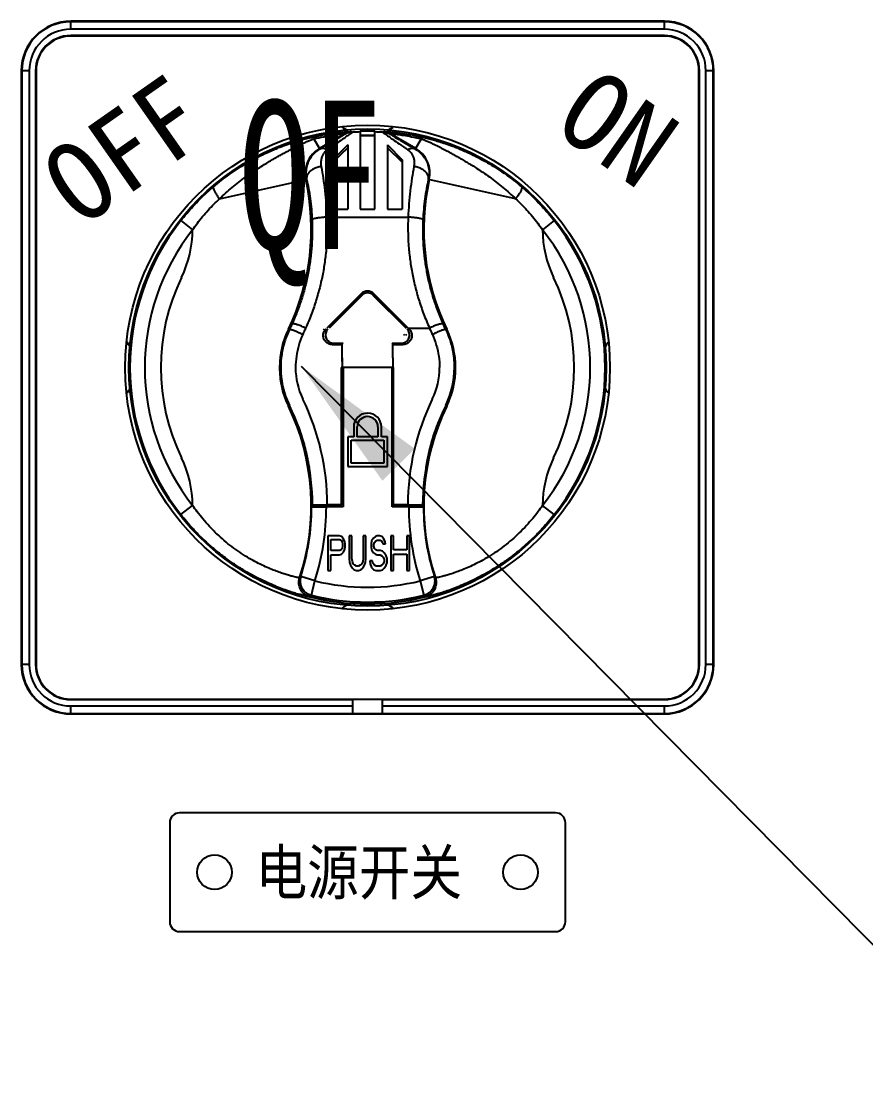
# Model space of a CAD drawing. Extents: x -13620 to 9472, y -41784 to 1902.
# Drawn here: x -785.3 to -699.9, y -40704.2 to -40596.7 of the extents above; entities that cross this region are included whole.
import ezdxf

# ---------------------------------------------------------------- set-up
doc = ezdxf.new("R2010")
doc.units = 0
doc.header["$LTSCALE"] = 0.5
doc.header["$MEASUREMENT"] = 0
doc.layers.get('0').update_dxf_attribs({"linetype": 'CONTINUOUS'})
doc.layers.add('3 DIM', color=4, linetype='CONTINUOUS', lineweight=13)
doc.styles.add('FS', font='')
doc.styles.get("Standard").update_dxf_attribs({"font": 'isocp.shx', "width": 0.707, "bigfont": 'hztxt.shx'})
doc.styles.add('样式 1', font='')
doc.styles.get('FS').set_extended_font_data('SimSun')
doc.styles.get('样式 1').set_extended_font_data('SimSun')
doc.dimstyles.new('常用14', dxfattribs={"dimtxt": 14, "dimasz": 14, "dimexe": 3.5, "dimexo": 0, "dimgap": 3.5, "dimtad": 1, "dimtoh": 1, "dimdec": 5, "dimdsep": 46, "dimtxsty": 'Standard', "dimcen": 14, "dimadec": 0, "dimazin": 2, "dimtfac": 1, "dimtdec": 5, "dimtmove": 0, "dimatfit": 3, "dimfxl": 1, "dimtfill": 1, "dimtfillclr": 256, "dimarcsym": 0})

msp = doc.modelspace()

# ---------------------------------------------------------------- linework, layer by layer
at = {"ltscale": 0.5}
for p, q in [((-780.28033, -40597.51021), (-780.28033, -40596.70564)), ((-720.28033, -40596.70564), (-780.28033, -40596.70564)), ((-720.28033, -40596.76024), (-780.28033, -40596.76024)), ((-720.28033, -40597.51021), (-780.28033, -40597.51021)), ((-720.28033, -40597.51021), (-720.28033, -40596.70564)), ((-720.28033, -40598.15564), (-780.28033, -40598.15564)), ((-720.28033, -40598.20564), (-780.28033, -40598.20564)), ((-784.47575, -40601.70564), (-785.28033, -40601.70564)), ((-785.28033, -40601.70564), (-785.28033, -40661.70564)), ((-785.22573, -40601.70564), (-785.22573, -40661.70564)), ((-784.47575, -40601.70564), (-784.47575, -40661.70564)), ((-783.83033, -40601.70564), (-783.83033, -40661.70564)), ((-783.78033, -40601.70564), (-783.78033, -40661.70564)), ((-716.78033, -40661.70564), (-716.78033, -40601.70564)), ((-716.73033, -40661.70564), (-716.73033, -40601.70564)), ((-716.0849, -40661.70564), (-716.0849, -40601.70564)), ((-715.28033, -40601.70564), (-716.0849, -40601.70564)), ((-715.33493, -40661.70564), (-715.33493, -40601.70564)), ((-715.28033, -40661.70564), (-715.28033, -40601.70564)), ((-752.54478, -40608.06167), (-755.14339, -40609.56198)), ((-752.54478, -40608.06167), (-752.53321, -40608.09965)), ((-751.89623, -40607.86415), (-751.88388, -40607.90268)), ((-751.88388, -40607.90268), (-751.76455, -40607.89464)), ((-751.03033, -40607.82214), (-751.03033, -40615.70564)), ((-751.03033, -40608.21506), (-749.53033, -40608.21506)), ((-751.03033, -40608.25288), (-749.53033, -40608.25288)), ((-749.53033, -40615.70564), (-749.53033, -40607.82214)), ((-748.79611, -40607.89464), (-748.67677, -40607.90268)), ((-748.67677, -40607.90268), (-748.66442, -40607.86415)), ((-748.02744, -40608.09965), (-748.01587, -40608.06167)), ((-745.41726, -40609.56198), (-748.01587, -40608.06167)), ((-755.70432, -40608.59025), (-755.10685, -40609.62527)), ((-752.28033, -40609.20564), (-753.78033, -40610.70564)), ((-752.28033, -40609.50783), (-753.78033, -40610.95533)), ((-752.28033, -40609.20564), (-752.28033, -40615.70564)), ((-748.28033, -40609.20564), (-748.28033, -40615.70564)), ((-748.28033, -40609.20564), (-746.78033, -40610.70564)), ((-748.28033, -40609.50783), (-746.78033, -40610.95533)), ((-744.8563, -40608.59026), (-745.4538, -40609.62527)), ((-753.78033, -40610.70564), (-753.78033, -40615.70564)), ((-746.78033, -40610.70564), (-746.78033, -40615.70564)), ((-765.24463, -40614.64932), (-756.43733, -40612.68242)), ((-735.31621, -40614.64914), (-744.12331, -40612.68241)), ((-753.78033, -40615.70564), (-752.28033, -40615.70564)), ((-751.03033, -40615.70564), (-749.53033, -40615.70564)), ((-748.28033, -40615.70564), (-746.78033, -40615.70564)), ((-769.14445, -40616.84739), (-767.96613, -40617.77549)), ((-754.38458, -40616.50665), (-746.17607, -40616.5067)), ((-731.4162, -40616.84739), (-732.59452, -40617.77549)), ((-750.92788, -40624.24837), (-754.39089, -40627.70564)), ((-750.86321, -40624.40412), (-754.17022, -40627.70564)), ((-750.81767, -40624.35858), (-750.92788, -40624.24837)), ((-749.74298, -40624.35858), (-749.63277, -40624.24837)), ((-749.69744, -40624.40412), (-746.39044, -40627.70564)), ((-746.16976, -40627.70564), (-749.63277, -40624.24837)), ((-754.49055, -40627.80514), (-754.38022, -40627.91546)), ((-746.19293, -40627.92796), (-746.0701, -40627.80514)), ((-746.16976, -40627.70564), (-744.02222, -40627.70563)), ((-753.84005, -40629.21678), (-753.84005, -40629.37703)), ((-753.84005, -40629.37703), (-752.90171, -40629.37703)), ((-753.69895, -40629.2353), (-752.75998, -40629.2353)), ((-752.90171, -40629.37703), (-752.75998, -40629.2353)), ((-752.84177, -40630.70588), (-752.84177, -40629.31708)), ((-747.80067, -40629.2353), (-746.8617, -40629.2353)), ((-747.65894, -40629.37703), (-747.80067, -40629.2353)), ((-747.71972, -40630.70607), (-747.71972, -40629.31625)), ((-747.65894, -40629.37703), (-746.7206, -40629.37703)), ((-746.7206, -40629.37703), (-746.7206, -40629.21677)), ((-759.04292, -40630.91985), (-759.04375, -40630.9303)), ((-741.51668, -40630.93303), (-741.51799, -40630.91667)), ((-759.073, -40631.71534), (-759.07292, -40631.72839)), ((-752.9025, -40645.58346), (-752.9025, -40631.70564)), ((-747.79978, -40631.70564), (-752.76087, -40631.70564)), ((-752.76087, -40631.70564), (-752.76087, -40645.7751)), ((-747.79978, -40645.7751), (-747.79978, -40631.70564)), ((-747.65815, -40645.58346), (-747.65815, -40631.70564)), ((-741.48774, -40631.729), (-741.48762, -40631.71033)), ((-759.02406, -40632.59716), (-759.0212, -40632.62389)), ((-741.53917, -40632.62129), (-741.5365, -40632.59623)), ((-758.87388, -40633.53864), (-758.86717, -40633.56961)), ((-752.87196, -40634.20564), (-752.81087, -40634.20564)), ((-752.87196, -40634.20564), (-752.87196, -40637.20564)), ((-752.81087, -40637.20564), (-752.81087, -40634.20564)), ((-747.74978, -40634.20564), (-747.68869, -40634.20564)), ((-747.74978, -40637.20564), (-747.74978, -40634.20564)), ((-747.68869, -40634.20564), (-747.68869, -40637.20564)), ((-741.69357, -40633.57001), (-741.68636, -40633.53671)), ((-758.68519, -40634.5235), (-758.61065, -40634.49851)), ((-758.60126, -40634.52672), (-758.18512, -40635.5411)), ((-742.37553, -40635.5411), (-741.95939, -40634.52672)), ((-741.87546, -40634.5235), (-741.94994, -40634.49853)), ((-757.32271, -40637.5554), (-758.18512, -40635.5411)), ((-742.37553, -40635.5411), (-743.23794, -40637.5554)), ((-752.87196, -40637.20564), (-752.81087, -40637.20564)), ((-747.74978, -40637.20564), (-747.68869, -40637.20564)), ((-757.4061, -40637.55653), (-757.33261, -40637.52899)), ((-757.39676, -40637.5815), (-757.4061, -40637.55653)), ((-751.68033, -40637.70564), (-751.68033, -40638.70564)), ((-751.33033, -40638.70564), (-751.33033, -40637.70564)), ((-749.23033, -40637.70564), (-749.23033, -40638.70564)), ((-748.88033, -40638.70564), (-748.88033, -40637.70564)), ((-743.55262, -40638.45679), (-743.54322, -40638.42787)), ((-743.28937, -40637.69459), (-743.23794, -40637.5554)), ((-743.15455, -40637.55653), (-743.22805, -40637.52899)), ((-743.15455, -40637.55653), (-743.16389, -40637.5815)), ((-751.68033, -40638.70564), (-752.28033, -40638.70564)), ((-752.28033, -40638.70564), (-752.28033, -40641.70564)), ((-751.93033, -40639.05564), (-748.63033, -40639.05564)), ((-751.93033, -40641.35564), (-751.93033, -40639.05564)), ((-749.23033, -40638.70564), (-751.33033, -40638.70564)), ((-748.28033, -40638.70564), (-748.88033, -40638.70564)), ((-748.63033, -40639.05564), (-748.63033, -40641.35564)), ((-748.28033, -40641.70564), (-748.28033, -40638.70564)), ((-743.81066, -40639.30829), (-743.80253, -40639.27966)), ((-744.01012, -40640.07144), (-744.00469, -40640.04826)), ((-756.23593, -40641.64588), (-756.22441, -40641.67276)), ((-752.28033, -40641.70564), (-748.28033, -40641.70564)), ((-748.63033, -40641.35564), (-751.93033, -40641.35564)), ((-744.33603, -40641.67225), (-744.32472, -40641.64586)), ((-744.26328, -40641.28085), (-744.26143, -40641.25416)), ((-744.16185, -40640.74428), (-744.15866, -40640.73085)), ((-744.15866, -40640.73085), (-744.15547, -40640.71734)), ((-756.04966, -40643.70564), (-755.94894, -40643.70564)), ((-752.87196, -40643.70564), (-752.7716, -40643.70564)), ((-752.87196, -40643.70564), (-752.87196, -40645.61401)), ((-752.87196, -40643.80564), (-752.76087, -40643.80564)), ((-752.7716, -40643.80564), (-752.7716, -40643.70564)), ((-747.79978, -40643.80564), (-747.68869, -40643.80564)), ((-747.78905, -40643.70564), (-747.68869, -40643.70564)), ((-747.78905, -40643.80564), (-747.78905, -40643.70564)), ((-747.68869, -40643.70564), (-747.68869, -40645.61401)), ((-744.61171, -40643.70564), (-744.51099, -40643.70564)), ((-769.14445, -40646.56389), (-767.96613, -40645.63579)), ((-755.96124, -40645.80564), (-755.94367, -40645.78807)), ((-755.86532, -40645.61401), (-755.84781, -40645.59644)), ((-752.87196, -40645.61401), (-755.86532, -40645.61401)), ((-752.76087, -40645.7751), (-754.44374, -40645.7751)), ((-752.9025, -40645.58346), (-754.3479, -40645.58346)), ((-753.48033, -40645.71437), (-753.57404, -40645.71437)), ((-753.57404, -40645.71437), (-753.57404, -40645.7751)), ((-753.48033, -40645.7751), (-753.48033, -40645.61401)), ((-752.87196, -40645.61401), (-752.9025, -40645.58346)), ((-746.11691, -40645.7751), (-747.79978, -40645.7751)), ((-747.65815, -40645.58346), (-747.68869, -40645.61401)), ((-747.68869, -40645.61401), (-744.69533, -40645.61401)), ((-746.21275, -40645.58346), (-747.65815, -40645.58346)), ((-747.08033, -40645.7751), (-747.08033, -40645.61401)), ((-746.98661, -40645.71437), (-747.08033, -40645.71437)), ((-746.98661, -40645.71437), (-746.98661, -40645.7751)), ((-744.71284, -40645.59644), (-744.69533, -40645.61401)), ((-744.61698, -40645.78807), (-744.59941, -40645.80564)), ((-731.4162, -40646.56389), (-732.59452, -40645.63579)), ((-753.14283, -40648.70564), (-754.28033, -40648.70564)), ((-754.28033, -40648.70564), (-754.28033, -40652.20564)), ((-753.99595, -40649.07798), (-753.09543, -40649.07798)), ((-753.99595, -40650.195), (-753.99595, -40649.07798)), ((-752.90585, -40648.78011), (-753.14283, -40648.70564)), ((-753.09543, -40649.07798), (-752.95324, -40649.15245)), ((-752.95324, -40649.15245), (-752.85845, -40649.30139)), ((-752.71626, -40649.00351), (-752.90585, -40648.78011)), ((-752.85845, -40649.30139), (-752.81105, -40649.52479)), ((-752.57408, -40649.30139), (-752.71626, -40649.00351)), ((-752.52668, -40649.52479), (-752.57408, -40649.30139)), ((-751.86314, -40648.70564), (-752.14751, -40648.70564)), ((-752.14751, -40648.70564), (-752.14751, -40651.01415)), ((-751.86314, -40651.01415), (-751.86314, -40648.70564)), ((-750.44126, -40648.70564), (-750.72564, -40648.70564)), ((-750.72564, -40648.70564), (-750.72564, -40651.01415)), ((-750.44126, -40651.01415), (-750.44126, -40648.70564)), ((-749.87251, -40649.22692), (-749.91991, -40649.52479)), ((-749.68293, -40648.92904), (-749.87251, -40649.22692)), ((-749.49335, -40648.78011), (-749.68293, -40648.92904)), ((-749.58814, -40649.37585), (-749.44595, -40649.22692)), ((-749.30376, -40648.70564), (-749.49335, -40648.78011)), ((-749.44595, -40649.22692), (-749.30376, -40649.15245)), ((-749.06678, -40648.70564), (-749.30376, -40648.70564)), ((-749.30376, -40649.15245), (-749.01939, -40649.15245)), ((-748.8298, -40648.78011), (-749.06678, -40648.70564)), ((-749.01939, -40649.15245), (-748.8772, -40649.22692)), ((-748.8772, -40649.22692), (-748.78241, -40649.37585)), ((-748.64022, -40649.00351), (-748.8298, -40648.78011)), ((-748.49803, -40649.30139), (-748.64022, -40649.00351)), ((-748.45064, -40649.52479), (-748.49803, -40649.30139)), ((-747.64491, -40648.70564), (-747.92928, -40648.70564)), ((-747.92928, -40648.70564), (-747.92928, -40652.20564)), ((-747.64491, -40650.12053), (-747.64491, -40648.70564)), ((-746.03345, -40648.70564), (-746.31783, -40648.70564)), ((-746.31783, -40648.70564), (-746.31783, -40650.12053)), ((-746.03345, -40652.20564), (-746.03345, -40648.70564)), ((-753.09543, -40650.195), (-753.99595, -40650.195)), ((-752.95324, -40650.12053), (-753.09543, -40650.195)), ((-752.85845, -40649.9716), (-752.95324, -40650.12053)), ((-752.90585, -40650.56734), (-752.71626, -40650.34394)), ((-752.81105, -40649.74819), (-752.85845, -40649.9716)), ((-752.81105, -40649.52479), (-752.81105, -40649.74819)), ((-752.71626, -40650.34394), (-752.57408, -40650.04607)), ((-752.57408, -40650.04607), (-752.52668, -40649.82266)), ((-752.52668, -40649.82266), (-752.52668, -40649.52479)), ((-749.91991, -40649.52479), (-749.91991, -40649.82266)), ((-749.91991, -40649.82266), (-749.87251, -40650.12053)), ((-749.87251, -40650.12053), (-749.68293, -40650.41841)), ((-749.63553, -40649.59926), (-749.58814, -40649.37585)), ((-749.63553, -40649.74819), (-749.63553, -40649.59926)), ((-749.58814, -40649.9716), (-749.63553, -40649.74819)), ((-749.44595, -40650.12053), (-749.58814, -40649.9716)), ((-749.30376, -40650.195), (-749.44595, -40650.12053)), ((-749.01939, -40650.195), (-749.30376, -40650.195)), ((-748.78241, -40650.26947), (-749.01939, -40650.195)), ((-748.78241, -40649.37585), (-748.73501, -40649.52479)), ((-748.59283, -40650.41841), (-748.78241, -40650.26947)), ((-748.73501, -40649.52479), (-748.45064, -40649.52479)), ((-746.31783, -40650.12053), (-747.64491, -40650.12053)), ((-753.99595, -40650.64181), (-753.14283, -40650.64181)), ((-753.99595, -40652.20564), (-753.99595, -40650.64181)), ((-753.14283, -40650.64181), (-752.90585, -40650.56734)), ((-752.14751, -40651.01415), (-752.10012, -40651.38649)), ((-752.10012, -40651.38649), (-752.00533, -40651.68436)), ((-751.81574, -40651.31202), (-751.86314, -40651.01415)), ((-751.72095, -40651.53543), (-751.81574, -40651.31202)), ((-750.77303, -40651.31202), (-750.86783, -40651.53543)), ((-750.72564, -40651.01415), (-750.77303, -40651.31202)), ((-750.58345, -40651.68436), (-750.48866, -40651.38649)), ((-750.48866, -40651.38649), (-750.44126, -40651.01415)), ((-749.77772, -40651.23756), (-750.0621, -40651.23756)), ((-750.0621, -40651.23756), (-750.0147, -40651.53543)), ((-749.73033, -40651.46096), (-749.77772, -40651.23756)), ((-749.68293, -40650.41841), (-749.49335, -40650.56734)), ((-749.49335, -40650.56734), (-749.30376, -40650.64181)), ((-749.30376, -40650.64181), (-749.01939, -40650.64181)), ((-749.01939, -40650.64181), (-748.8298, -40650.71628)), ((-748.8298, -40650.71628), (-748.68762, -40650.86522)), ((-748.68762, -40650.86522), (-748.59283, -40651.08862)), ((-748.59283, -40651.31202), (-748.68762, -40651.53543)), ((-748.40324, -40650.71628), (-748.59283, -40650.41841)), ((-748.59283, -40651.08862), (-748.59283, -40651.31202)), ((-748.30845, -40651.01415), (-748.40324, -40650.71628)), ((-748.40324, -40651.68436), (-748.30845, -40651.38649)), ((-748.30845, -40651.38649), (-748.30845, -40651.01415)), ((-747.64491, -40650.56734), (-746.31783, -40650.56734)), ((-747.64491, -40652.20564), (-747.64491, -40650.56734)), ((-746.31783, -40650.56734), (-746.31783, -40652.20564)), ((-754.28033, -40652.20564), (-753.99595, -40652.20564)), ((-752.00533, -40651.68436), (-751.81574, -40651.98224)), ((-751.81574, -40651.98224), (-751.62616, -40652.13117)), ((-751.57876, -40651.68436), (-751.72095, -40651.53543)), ((-751.62616, -40652.13117), (-751.38918, -40652.20564)), ((-751.38918, -40651.75883), (-751.57876, -40651.68436)), ((-751.1996, -40651.75883), (-751.38918, -40651.75883)), ((-751.38918, -40652.20564), (-751.1996, -40652.20564)), ((-751.01001, -40651.68436), (-751.1996, -40651.75883)), ((-751.1996, -40652.20564), (-750.96262, -40652.13117)), ((-750.86783, -40651.53543), (-751.01001, -40651.68436)), ((-750.96262, -40652.13117), (-750.77303, -40651.98224)), ((-750.77303, -40651.98224), (-750.58345, -40651.68436)), ((-750.0147, -40651.53543), (-749.87251, -40651.90777)), ((-749.87251, -40651.90777), (-749.63553, -40652.13117)), ((-749.58814, -40651.68436), (-749.73033, -40651.46096)), ((-749.63553, -40652.13117), (-749.39855, -40652.20564)), ((-749.39855, -40651.75883), (-749.58814, -40651.68436)), ((-749.01939, -40651.75883), (-749.39855, -40651.75883)), ((-749.39855, -40652.20564), (-749.01939, -40652.20564)), ((-748.8298, -40651.68436), (-749.01939, -40651.75883)), ((-749.01939, -40652.20564), (-748.78241, -40652.13117)), ((-748.68762, -40651.53543), (-748.8298, -40651.68436)), ((-748.78241, -40652.13117), (-748.59283, -40651.98224)), ((-748.59283, -40651.98224), (-748.40324, -40651.68436)), ((-747.92928, -40652.20564), (-747.64491, -40652.20564)), ((-746.31783, -40652.20564), (-746.03345, -40652.20564)), ((-757.14342, -40652.95753), (-757.14458, -40652.95812)), ((-757.05232, -40652.8146), (-757.03024, -40652.80314)), ((-755.60077, -40653.2575), (-757.03024, -40652.80314)), ((-755.96026, -40654.71372), (-755.60077, -40653.2575)), ((-743.53041, -40652.80314), (-744.95988, -40653.2575)), ((-744.95988, -40653.2575), (-744.60039, -40654.71372)), ((-743.53041, -40652.80314), (-743.50833, -40652.8146)), ((-743.41608, -40652.95812), (-743.41723, -40652.95753)), ((-756.08426, -40654.88534), (-756.0855, -40654.88598)), ((-755.98392, -40654.72597), (-755.96026, -40654.71372)), ((-744.60039, -40654.71372), (-744.57673, -40654.72597)), ((-744.47515, -40654.88598), (-744.47639, -40654.88534)), ((-784.47575, -40661.70564), (-785.28033, -40661.70564)), ((-715.28033, -40661.70564), (-716.0849, -40661.70564)), ((-780.28033, -40665.20564), (-720.28033, -40665.20564)), ((-780.28033, -40665.25564), (-751.78033, -40665.25564)), ((-751.78033, -40666.65104), (-751.78033, -40665.20564)), ((-748.78033, -40666.65104), (-748.78033, -40665.20564)), ((-748.78033, -40665.25564), (-720.28033, -40665.25564)), ((-780.28033, -40665.90107), (-751.78033, -40665.90107)), ((-780.28033, -40666.70564), (-780.28033, -40665.90107)), ((-748.78033, -40665.90107), (-720.28033, -40665.90107)), ((-720.28033, -40666.70564), (-720.28033, -40665.90107)), ((-780.28033, -40666.65104), (-751.78033, -40666.65104)), ((-780.28033, -40666.70564), (-761.78033, -40666.70564)), ((-761.78033, -40666.69255), (-758.78033, -40666.69255)), ((-761.78033, -40666.70564), (-761.78033, -40666.69255)), ((-758.78033, -40666.70564), (-758.78033, -40666.69255)), ((-758.78033, -40666.70564), (-751.78033, -40666.70564)), ((-751.78033, -40666.65764), (-748.78033, -40666.65764)), ((-751.78033, -40666.69255), (-748.78033, -40666.69255)), ((-751.78033, -40666.70564), (-751.78033, -40666.69255)), ((-748.78033, -40666.65104), (-720.28033, -40666.65104)), ((-748.78033, -40666.70564), (-748.78033, -40666.69255)), ((-748.78033, -40666.70564), (-741.78033, -40666.70564)), ((-741.78033, -40666.69255), (-738.78033, -40666.69255)), ((-741.78033, -40666.70564), (-741.78033, -40666.69255)), ((-738.78033, -40666.70564), (-738.78033, -40666.69255)), ((-738.78033, -40666.70564), (-720.28033, -40666.70564))]:
    msp.add_line(p, q, dxfattribs=at)
for points in [[(-758.87602, -40629.76496), (-758.88909, -40629.83009), (-758.90344, -40629.90383), (-758.91892, -40629.98653), (-758.93527, -40630.07822), (-758.95221, -40630.17892), (-758.96942, -40630.28863), (-758.98659, -40630.4074), (-759.00337, -40630.53532), (-759.01936, -40630.67234), (-759.03412, -40630.8184), (-759.04721, -40630.97342), (-759.05815, -40631.13733), (-759.06645, -40631.30991), (-759.07165, -40631.49097), (-759.07321, -40631.68029), (-759.07058, -40631.8776), (-759.06321, -40632.08247), (-759.05066, -40632.29442), (-759.03248, -40632.51305), (-759.00817, -40632.73788), (-758.97716, -40632.96833), (-758.93911, -40633.20369), (-758.89377, -40633.44334), (-758.8408, -40633.68656), (-758.77983, -40633.93257), (-758.7107, -40634.18057), (-758.6334, -40634.42981), (-758.6012, -40634.5267)], [(-758.83514, -40629.56797), (-758.84598, -40629.62032), (-758.85432, -40629.66003), (-758.87602, -40629.76496)], [(-758.83281, -40629.55612), (-758.83297, -40629.55699), (-758.83514, -40629.56797)], [(-741.95945, -40634.5267), (-741.9293, -40634.43609), (-741.84945, -40634.17887), (-741.77814, -40633.92238), (-741.71543, -40633.66743), (-741.66115, -40633.41488), (-741.61494, -40633.16557), (-741.57651, -40632.92029), (-741.54564, -40632.67974), (-741.52192, -40632.44473), (-741.50477, -40632.21591), (-741.49368, -40631.99384), (-741.48821, -40631.77903), (-741.48785, -40631.57212), (-741.49196, -40631.37355), (-741.49995, -40631.18372), (-741.51125, -40631.00297), (-741.5253, -40630.83171), (-741.54152, -40630.67021), (-741.55936, -40630.5187), (-741.57825, -40630.37743), (-741.59768, -40630.24655), (-741.61719, -40630.1261), (-741.63634, -40630.01624), (-741.65466, -40629.91721)], [(-741.72041, -40629.59286), (-741.72576, -40629.56674), (-741.72678, -40629.56162)], [(-741.65466, -40629.91721), (-741.67172, -40629.82927), (-741.68721, -40629.75229), (-741.72041, -40629.59286)], [(-757.32271, -40637.5554), (-757.28494, -40637.65734), (-757.19551, -40637.90501), (-757.11023, -40638.15016), (-757.02928, -40638.39188), (-756.95275, -40638.62931), (-756.88072, -40638.86167), (-756.81317, -40639.08821), (-756.75009, -40639.30825), (-756.69142, -40639.52113), (-756.63709, -40639.72623), (-756.58699, -40639.92301), (-756.54097, -40640.11095), (-756.49889, -40640.2896), (-756.4606, -40640.45867), (-756.42588, -40640.61796), (-756.39453, -40640.76728), (-756.36639, -40640.90638), (-756.34128, -40641.0352), (-756.319, -40641.1538), (-756.29934, -40641.26228), (-756.28217, -40641.36043), (-756.26736, -40641.44822), (-756.25475, -40641.52584), (-756.24419, -40641.5935), (-756.23554, -40641.65127), (-756.22885, -40641.69814), (-756.22408, -40641.73353), (-756.22118, -40641.75687), (-756.22062, -40641.76171)], [(-744.13697, -40640.62824), (-744.10111, -40640.46345), (-744.06115, -40640.28697), (-744.01679, -40640.09891), (-743.96778, -40639.89951), (-743.9139, -40639.68918), (-743.85493, -40639.46844), (-743.79066, -40639.2379), (-743.72098, -40638.99827), (-743.64577, -40638.75034), (-743.56497, -40638.495), (-743.47857, -40638.23319), (-743.38665, -40637.96599), (-743.28937, -40637.69459)], [(-744.19745, -40640.92245), (-744.169, -40640.78128), (-744.13697, -40640.62824)], [(-744.34023, -40641.76268), (-744.34047, -40641.76555), (-744.3404, -40641.7651), (-744.33886, -40641.75172), (-744.33578, -40641.72747), (-744.33111, -40641.69314), (-744.32475, -40641.64886), (-744.31662, -40641.59458), (-744.30666, -40641.53063), (-744.29468, -40641.45663), (-744.28048, -40641.3721), (-744.26385, -40641.2766), (-744.2446, -40641.16985), (-744.22256, -40641.05189), (-744.19745, -40640.92245)]]:
    msp.add_lwpolyline(points, dxfattribs=at)
at = {"ltscale": 10}
msp.add_lwpolyline([(-769.28033, -40688.70564), (-731.28033, -40688.70564, 0.414213562), (-730.28033, -40687.70564), (-730.28033, -40677.70564, 0.414213562), (-731.28033, -40676.70564), (-769.28033, -40676.70564, 0.414213562), (-770.28033, -40677.70564), (-770.28033, -40687.70564, 0.414213562)], format="xyb", close=True, dxfattribs=at)
at = {"ltscale": 0.5}
for radius in [24.5, 24.11345]:
    msp.add_circle((-750.28033, -40631.70564), radius, dxfattribs=at)
at = {"ltscale": 10}
for centre in [(-765.74604, -40682.70564), (-734.81461, -40682.70564)]:
    msp.add_circle(centre, 1.75, dxfattribs=at)
at = {"ltscale": 0.5}
for centre, radius, start, end in [((-780.28033, -40601.70564), 5, 90, 180), ((-780.28033, -40601.70564), 4.9454, 90, 180), ((-780.28033, -40601.70564), 4.19543, 90, 180), ((-720.28033, -40601.70564), 5, 0, 90), ((-720.28033, -40601.70564), 4.9454, 0, 90), ((-720.28033, -40601.70564), 4.19543, 0, 90), ((-780.28033, -40601.70564), 3.55, 90, 180), ((-780.28033, -40601.70564), 3.5, 90, 180), ((-720.28033, -40601.70564), 3.55, 0, 90), ((-720.28033, -40601.70564), 3.5, 0, 90), ((-750.28033, -40603.70564), 4.5, 235.1141983, 243.8192165), ((-750.28033, -40631.70564), 23.89528, 88.2013646, 91.7986354), ((-750.28033, -40603.70564), 4.5, 296.1807835, 304.8858017), ((-753.6953, -40612.07015), 2.89619, 120, 192.5879351), ((-746.86535, -40612.07015), 2.89619, 347.4120649, 60), ((-779.07033, -40617.73654), 23.10381, 334.1170209, 12.5879351), ((-721.49033, -40617.73654), 23.10381, 167.4120649, 205.8829791), ((-750.28033, -40631.70564), 24.01298, 141.7744117, 218.2255883), ((-750.28033, -40631.70564), 24.01298, 321.7744117, 38.2255883), ((-750.28033, -40631.70564), 22.51303, 141.7746471, 218.2254607), ((-779.07033, -40617.73654), 11.10427, 334.1170209, 359.7985958), ((-721.49033, -40617.73654), 11.10427, 180.2013785, 205.8829791), ((-750.28033, -40631.70564), 22.51303, 321.7745298, 38.2253682), ((-750.28033, -40631.70564), 20.89573, 154.1170209, 205.8829791), ((-750.28033, -40631.70564), 20.89573, 334.1170209, 25.8829791), ((-750.28033, -40631.70564), 8.89619, 154.1170209, 205.8829791), ((-753.84005, -40628.45564), 0.704, 165.1104289, 235.1595414), ((-746.7206, -40628.45564), 0.704, 304.8388075, 14.8862834), ((-750.28033, -40631.70564), 8.89619, 334.1170209, 25.8829791), ((-778.28033, -40631.70564), 4.5, 26.1808555, 34.5975871), ((-722.28033, -40631.70564), 4.5, 145.4024129, 153.8191445), ((-750.28033, -40631.70564), 8.77735, 180, 205.8829791), ((-750.28033, -40631.70564), 7.27741, 180, 205.8829791), ((-750.28033, -40631.70564), 7.27741, 334.1170209, 0), ((-750.28033, -40631.70564), 8.77735, 334.1170209, 0), ((-778.28033, -40631.70564), 4.5, 325.4024129, 333.8191445), ((-722.28033, -40631.70564), 4.5, 206.1808555, 214.5975871), ((-750.28033, -40631.70564), 8.86466, 198.5345387, 205.8829791), ((-750.28033, -40631.70564), 8.78612, 198.7284205, 205.8829791), ((-779.07033, -40645.67475), 24.72259, 0.2115493, 25.8829791), ((-721.49033, -40645.67475), 24.72259, 154.1170209, 179.7884507), ((-750.28033, -40631.70564), 8.78612, 334.1170209, 341.2715795), ((-750.28033, -40631.70564), 8.86466, 334.1170209, 341.4654613), ((-779.07033, -40645.67475), 23.10381, 341.6243708, 25.8829791), ((-779.07033, -40645.67475), 23.13534, 20.542441, 25.8829791), ((-779.07033, -40645.67475), 23.21388, 20.4728139, 25.8829791), ((-779.07033, -40645.67475), 23.22265, 0.193198, 25.8829791), ((-750.28033, -40637.70564), 1.4, 0, 180), ((-721.49033, -40645.67475), 23.22265, 154.1170209, 179.806802), ((-721.49033, -40645.67475), 23.10381, 154.1170209, 198.3733358), ((-721.49033, -40645.67475), 23.21388, 154.1170209, 159.5271861), ((-721.49033, -40645.67475), 23.13534, 154.1170209, 159.457559), ((-750.28033, -40637.70564), 1.05, 0, 180), ((-750.28033, -40631.70564), 9.25, 219.7128956, 220.6173752), ((-750.28033, -40631.70564), 9.25, 319.379183, 320.28711), ((-779.07033, -40645.67475), 11.10427, 0.201223, 25.8829791), ((-721.49033, -40645.67475), 11.10427, 154.1170209, 179.798793), ((-779.07033, -40645.67475), 23.20508, 0.149967, 4.8677811), ((-721.49033, -40645.67475), 23.20508, 175.1322189, 179.850033), ((-779.07033, -40645.79766), 23.10909, 342.3233828, 359.9802059), ((-779.07033, -40645.79766), 23.12665, 342.3670486, 0.0237452), ((-779.07033, -40645.79766), 24.6266, 342.36701, 0.0524888), ((-753.57404, -40646.20564), 0.49127, 90, 117.5117532), ((-746.98661, -40646.20564), 0.49127, 62.4882468, 90), ((-721.49033, -40645.79766), 24.6266, 179.9475112, 197.6329909), ((-721.49033, -40645.79766), 23.12665, 179.9762548, 197.6329514), ((-721.49033, -40645.79766), 23.10909, 180.0197941, 197.6766172), ((-750.28033, -40631.70564), 22.19887, 256.132888, 283.8671123), ((-750.28033, -40631.70564), 23.89528, 255.9428036, 284.0571964), ((-750.28033, -40631.70564), 23.71638, 256.0844193, 283.9155807), ((-750.28033, -40631.70564), 23.69881, 256.132824, 283.867176), ((-750.28033, -40659.70564), 4.5, 116.1807835, 124.8858017), ((-750.28033, -40659.70564), 4.5, 55.1141983, 63.8192165), ((-780.28033, -40661.70564), 5, 180, 270), ((-780.28033, -40661.70564), 4.9454, 180, 270), ((-780.28033, -40661.70564), 4.19543, 180, 270), ((-780.28033, -40661.70564), 3.55, 180, 270), ((-780.28033, -40661.70564), 3.5, 180, 270), ((-720.28033, -40661.70564), 5, 270, 0), ((-720.28033, -40661.70564), 4.9454, 270, 0), ((-720.28033, -40661.70564), 4.19543, 270, 0), ((-720.28033, -40661.70564), 3.55, 270, 0), ((-720.28033, -40661.70564), 3.5, 270, 0)]:
    msp.add_arc(centre, radius, start, end, dxfattribs=at)
for centre, major_axis, ratio, start_param, end_param in [((-750.28033, -40624.897), (0, 0.91654), 0.999999311, -0.784568318, 0.784568318), ((-750.28033, -40624.98798), (0, 0.82502), 0.999999311, -0.784568318, 0.784568318), ((-758.02395, -40631.70564), (-30.00228, -29.99772), 0.008726203, -1.692186888, -1.688841277), ((-757.80327, -40631.70564), (-30.00228, -29.99772), 0.008726203, -1.692186888, -1.68834435), ((-742.75738, -40631.70564), (30.00228, -29.99772), 0.008726203, -1.692186888, -1.68834435), ((-742.5367, -40631.70564), (30.00228, -29.99772), 0.008726203, -1.692186888, -1.688841277), ((-752.84141, -40634.20564), (0, -3.5), 0.008726868, -4.712469945, 0), ((-747.71924, -40634.20564), (0, -3.5), 0.008726868, -3.141592654, -1.570796328), ((-752.84141, -40637.20564), (0, -3.5), 0.008726868, 6.283185307, 9.424777961), ((-747.71924, -40637.20564), (0, -3.5), 0.008726868, 1.570796326, 3.141592654)]:
    msp.add_ellipse(centre, major_axis=major_axis, ratio=ratio, start_param=start_param, end_param=end_param, dxfattribs=at)
for points, start_tangent, end_tangent in [([(-765.84315, -40613.42357), (-765.06327, -40612.79015), (-764.27419, -40612.20241), (-763.45367, -40611.64293), (-762.62666, -40611.12802), (-761.82891, -40610.6746), (-761.08057, -40610.28546), (-760.39228, -40609.95684), (-759.78608, -40609.68964), (-759.26745, -40609.47696), (-758.81349, -40609.30251), (-758.40801, -40609.15571), (-758.04486, -40609.0313), (-757.72027, -40608.92565), (-757.42814, -40608.83497), (-757.14861, -40608.75204), (-756.86132, -40608.67066), (-756.57225, -40608.59263), (-756.28396, -40608.51859), (-755.98951, -40608.44678), (-755.67958, -40608.37522), (-755.34161, -40608.30174)], (0.762699654, 0.646752841), (0.978572765, 0.205901295)), ([(-755.34161, -40608.30175), (-755.47746, -40608.35625), (-755.59962, -40608.4534), (-755.70441, -40608.59027)], (-0.974563076, -0.224113389), (-0.521424542, -0.853297397)), ([(-755.70432, -40608.59025), (-754.71519, -40608.37042), (-753.90392, -40608.22407), (-753.29364, -40608.13494), (-752.87386, -40608.08548), (-752.62584, -40608.06316), (-752.54478, -40608.06167)], (0.971263211, 0.238007931), (0.281562726, -0.959542824)), ([(-755.34161, -40608.30174), (-754.26614, -40608.10188), (-753.38205, -40607.97742), (-752.71575, -40607.90811), (-752.25678, -40607.87408), (-751.98525, -40607.86178), (-751.89623, -40607.86415)], (0.978551644, 0.206001651), (0.326771616, -0.945103333)), ([(-752.53321, -40608.09965), (-752.73954, -40608.22651), (-753.08758, -40608.43545), (-753.59204, -40608.7348), (-754.26258, -40609.12998), (-755.10685, -40609.62527)], (-0.845693918, -0.533668246), (-0.862924104, -0.505333544)), ([(-751.76386, -40607.89459), (-751.95834, -40608.03601), (-752.30086, -40608.27832), (-752.80795, -40608.63254), (-753.4904, -40609.10585), (-754.35688, -40609.7039)], (-0.799925492, -0.600099331), (-0.823540532, -0.56725743)), ([(-751.89623, -40607.86415), (-752.12162, -40607.89675), (-752.33948, -40607.9631), (-752.54478, -40608.06167)], (-0.997709814, -0.06763968), (-0.866034237, -0.4999847)), ([(-751.88388, -40607.90268), (-752.10972, -40607.9351), (-752.32782, -40608.00128), (-752.53321, -40608.09965)], (-0.997790187, -0.066443527), (-0.866515595, -0.499150001)), ([(-751.76386, -40607.89459), (-751.3977, -40607.87254), (-751.03033, -40607.85608)], (0.997697187, 0.06782568), (0.999312716, 0.037068803)), ([(-749.53033, -40607.85608), (-749.16294, -40607.87254), (-748.79679, -40607.89459)], (0.999312716, -0.037068803), (0.997697207, -0.067825388)), ([(-748.79679, -40607.89459), (-748.60238, -40608.03595), (-748.26, -40608.27817), (-747.75316, -40608.63222), (-747.07077, -40609.10548), (-746.20377, -40609.7039)], (0.799912598, -0.600116518), (0.823540532, -0.567257431)), ([(-748.67677, -40607.90268), (-748.45093, -40607.9351), (-748.23283, -40608.00128), (-748.02744, -40608.09965)], (0.997790186, -0.066443541), (0.866515378, -0.499150378)), ([(-748.66442, -40607.86415), (-748.57539, -40607.86178), (-748.3039, -40607.87408), (-747.84479, -40607.90812), (-747.17894, -40607.97738), (-746.29521, -40608.10177), (-745.21904, -40608.30174)], (0.326011194, 0.945365909), (0.978550619, -0.206006519)), ([(-748.66442, -40607.86415), (-748.43903, -40607.89675), (-748.22117, -40607.9631), (-748.01587, -40608.06166)], (0.99771113, -0.067620264), (0.866040506, -0.499973842)), ([(-748.02744, -40608.09965), (-747.82119, -40608.22647), (-747.4733, -40608.43531), (-746.9691, -40608.7345), (-746.29863, -40609.12966), (-745.4538, -40609.62527)], (0.845693223, -0.533669348), (0.862924012, -0.505333702)), ([(-748.01587, -40608.06167), (-747.9348, -40608.06317), (-747.6868, -40608.08548), (-747.26688, -40608.13495), (-746.65701, -40608.22402), (-745.84607, -40608.3703), (-744.8563, -40608.59026)], (0.280947701, 0.95972308), (0.971260981, -0.238017031)), ([(-745.21904, -40608.30174), (-744.89783, -40608.37147), (-744.60206, -40608.43946), (-744.32082, -40608.50759), (-744.04589, -40608.57757), (-743.77122, -40608.65089), (-743.4971, -40608.72754), (-743.22906, -40608.8059), (-742.95685, -40608.889), (-742.65886, -40608.98409), (-742.32851, -40609.09463), (-741.96313, -40609.22328), (-741.55996, -40609.37315), (-741.11425, -40609.54871), (-740.61921, -40609.75618), (-740.06771, -40610.0032), (-739.45172, -40610.29959), (-738.74666, -40610.6665), (-737.94768, -40611.11989), (-737.10884, -40611.64171), (-736.28507, -40612.2034), (-735.50082, -40612.78748), (-734.7175, -40613.42357)], (0.978546312, -0.206026977), (0.762703026, -0.646748865)), ([(-745.21904, -40608.30174), (-745.08319, -40608.35624), (-744.96102, -40608.45339), (-744.85624, -40608.59026)], (0.974563404, -0.224111961), (0.521446613, -0.853283909)), ([(-765.24463, -40614.64933), (-764.60763, -40614.05732), (-763.96087, -40613.49929), (-763.28574, -40612.95743), (-762.60199, -40612.44576), (-761.93852, -40611.98037), (-761.31125, -40611.56471), (-760.72862, -40611.19672), (-760.20922, -40610.88108), (-759.75816, -40610.61499), (-759.3566, -40610.3835), (-758.99094, -40610.17667), (-758.65622, -40609.99053), (-758.34976, -40609.82289), (-758.06671, -40609.67068), (-757.78816, -40609.52379), (-757.49259, -40609.3717), (-757.18394, -40609.21796), (-756.86308, -40609.06487), (-756.52015, -40608.91041), (-756.14095, -40608.75257), (-755.70432, -40608.59025)], (0.71946771, 0.694525892), (0.944970297, 0.327156135)), ([(-744.85629, -40608.59026), (-744.44069, -40608.74427), (-744.07741, -40608.89441), (-743.74789, -40609.04157), (-743.43956, -40609.18739), (-743.14365, -40609.33352), (-742.85889, -40609.47889), (-742.58921, -40609.62009), (-742.32285, -40609.76236), (-742.03858, -40609.91681), (-741.73085, -40610.08667), (-741.39787, -40610.27341), (-741.03758, -40610.47889), (-740.64607, -40610.70649), (-740.21764, -40610.96138), (-739.74633, -40611.24987), (-739.22543, -40611.58021), (-738.63462, -40611.97188), (-737.97016, -40612.43745), (-737.27658, -40612.95613), (-736.59876, -40613.50014), (-735.95593, -40614.05472), (-735.31621, -40614.64914)], (0.944890479, -0.327386594), (0.719473352, -0.694520048)), ([(-755.10685, -40609.62527), (-755.57121, -40609.96297), (-755.96693, -40610.40095), (-756.26658, -40610.92071), (-756.45018, -40611.49627), (-756.50687, -40612.0942), (-756.43733, -40612.68242)], (-0.864736257, -0.50222625), (0.221199759, -0.97522852)), ([(-754.35688, -40609.7039), (-754.63115, -40609.58676), (-754.88691, -40609.55993), (-755.10687, -40609.62523)], (-0.866032179, 0.499988264), (-0.872186468, -0.489173554)), ([(-754.35688, -40609.7039), (-754.57328, -40609.89035), (-754.75794, -40610.13269), (-754.89721, -40610.41983), (-754.98182, -40610.73706), (-755.00698, -40611.06583), (-754.97344, -40611.38779)], (-0.823512666, -0.567297884), (0.192509307, -0.981295148)), ([(-745.45378, -40609.62524), (-745.67374, -40609.55993), (-745.9295, -40609.58676), (-746.20377, -40609.7039)], (-0.872181172, 0.489182995), (-0.86603213, -0.49998835)), ([(-746.20377, -40609.7039), (-745.98738, -40609.89034), (-745.80274, -40610.13265), (-745.66346, -40610.41979), (-745.57883, -40610.73707), (-745.55368, -40611.06582), (-745.58722, -40611.38779)], (0.823509309, -0.567302757), (-0.192494803, -0.981297993)), ([(-745.4538, -40609.62527), (-744.9895, -40609.96291), (-744.59373, -40610.40093), (-744.29403, -40610.92081), (-744.11042, -40611.49651), (-744.05379, -40612.09438), (-744.12331, -40612.68241)], (0.864728037, -0.502240402), (-0.22120359, -0.975227651)), ([(-754.97344, -40611.3878), (-755.38761, -40611.48243), (-755.76856, -40611.6471), (-756.08572, -40611.86861), (-756.31366, -40612.12919), (-756.43408, -40612.40793), (-756.43733, -40612.68246)], (-0.991042052, -0.133550183), (0.207563707, -0.978221502)), ([(-754.97344, -40611.38779), (-754.76585, -40612.56065), (-754.59056, -40613.83183), (-754.461, -40615.16058), (-754.38457, -40616.50665)], (0.192539753, -0.981289174), (0.036474055, -0.9993346)), ([(-745.58722, -40611.38779), (-745.79479, -40612.56059), (-745.97009, -40613.8318), (-746.09966, -40615.16064), (-746.17608, -40616.5067)], (-0.192537833, -0.981289551), (-0.036480395, -0.999334369)), ([(-744.12332, -40612.68246), (-744.12657, -40612.40793), (-744.24699, -40612.12919), (-744.47493, -40611.86861), (-744.79209, -40611.6471), (-745.17304, -40611.48242), (-745.58722, -40611.38779)], (0.207567348, 0.97822073), (-0.991042014, 0.133550463)), ([(-756.43733, -40612.68242), (-756.24215, -40613.61779), (-756.07709, -40614.63316), (-755.9551, -40615.69466), (-755.88323, -40616.76888)], (0.225380724, -0.974270768), (0.042961795, -0.999076716)), ([(-744.12331, -40612.68241), (-744.31855, -40613.61806), (-744.48361, -40614.63351), (-744.60558, -40615.69505), (-744.67742, -40616.76888)], (-0.225380802, -0.97427075), (-0.042965168, -0.999076571)), ([(-769.14445, -40616.84739), (-768.56193, -40616.13641), (-767.91163, -40615.40421), (-767.22464, -40614.6923), (-766.52677, -40614.02623), (-765.84315, -40613.42357)], (0.618759162, 0.78558074), (0.762698402, 0.646754318)), ([(-765.84315, -40613.42357), (-765.87456, -40613.53653), (-765.82296, -40613.73461), (-765.69262, -40614.00142), (-765.49431, -40614.31491), (-765.24445, -40614.64914)], (-0.736749472, -0.676165819), (0.625685484, -0.780075429)), ([(-734.7175, -40613.42357), (-734.68609, -40613.53653), (-734.73769, -40613.73461), (-734.86803, -40614.00142), (-735.06634, -40614.31491), (-735.3162, -40614.64914)], (0.736750265, -0.676164955), (-0.625685482, -0.780075431)), ([(-734.7175, -40613.42357), (-734.03758, -40614.02284), (-733.33963, -40614.6887), (-732.65105, -40615.40202), (-731.99946, -40616.13555), (-731.4162, -40616.84739)], (0.762697634, -0.646755224), (0.618759164, -0.785580738)), ([(-767.96618, -40617.77556), (-767.48295, -40617.11295), (-766.94611, -40616.43745), (-766.38087, -40615.78843), (-765.80715, -40615.18776), (-765.24463, -40614.64932)], (0.573632618, 0.819112703), (0.737351885, 0.675508843)), ([(-735.31621, -40614.64914), (-734.75661, -40615.18466), (-734.18282, -40615.78509), (-733.61622, -40616.43543), (-733.07831, -40617.11216), (-732.59447, -40617.77555)], (0.737352495, -0.675508177), (0.57363242, -0.819112841)), ([(-755.88323, -40616.76888), (-755.86345, -40618.04049), (-755.91694, -40619.36413), (-756.04732, -40620.69401), (-756.252, -40622.00335), (-756.5322, -40623.30341), (-756.89372, -40624.609), (-757.34659, -40625.93343), (-757.90559, -40627.28862)], (0.042942719, -0.999077536), (-0.410324439, -0.911939611)), ([(-754.38458, -40616.50665), (-754.36363, -40617.86), (-754.42068, -40619.26921), (-754.55959, -40620.68506), (-754.77761, -40622.07905), (-755.07603, -40623.46313), (-755.46102, -40624.8531), (-755.94329, -40626.26311), (-756.53843, -40627.70563)], (0.042865806, -0.999080839), (-0.410385727, -0.911912033)), ([(-754.38459, -40616.50634), (-754.84682, -40616.53557), (-755.26397, -40616.58145), (-755.59538, -40616.63951), (-755.80874, -40616.70408), (-755.88323, -40616.76888)], (-0.99911309, -0.042107397), (-0.023120457, -0.999732686)), ([(-746.17607, -40616.5067), (-746.19698, -40617.86359), (-746.13976, -40619.27223), (-746.00083, -40620.68687), (-745.78276, -40622.08056), (-745.48421, -40623.46476), (-745.09909, -40624.85485), (-744.61685, -40626.26447), (-744.02222, -40627.70563)], (-0.042865481, -0.999080853), (0.410385759, -0.911912018)), ([(-744.67742, -40616.76888), (-744.75191, -40616.70408), (-744.96527, -40616.63951), (-745.29668, -40616.58145), (-745.71383, -40616.53557), (-746.17606, -40616.50634)], (-0.02312046, 0.999732686), (-0.999113091, 0.042107384)), ([(-744.67742, -40616.76888), (-744.69716, -40618.04392), (-744.64351, -40619.36702), (-744.51311, -40620.69575), (-744.30838, -40622.00481), (-744.02806, -40623.30497), (-743.66642, -40624.61067), (-743.21357, -40625.93473), (-742.65506, -40627.28862)], (-0.042942557, -0.999077543), (0.410324455, -0.911939604)), ([(-757.90559, -40627.28862), (-757.99476, -40627.48434), (-758.08576, -40627.67926), (-758.17852, -40627.8732)], (-0.410326244, -0.911938799), (-0.435687208, -0.900098137)), ([(-756.53844, -40627.70564), (-756.94517, -40627.53487), (-757.31523, -40627.39753), (-757.61523, -40627.30603), (-757.81811, -40627.26859), (-757.90559, -40627.28862)], (-0.914628634, 0.404295018), (-0.474996249, -0.87998782)), ([(-756.53843, -40627.70563), (-756.63338, -40627.92497), (-756.73027, -40628.14339), (-756.82911, -40628.36089)], (-0.393110886, -0.919491072), (-0.417840124, -0.908520573)), ([(-753.84005, -40629.37703), (-754.03616, -40629.3559), (-754.22334, -40629.29345), (-754.39279, -40629.19265), (-754.53675, -40629.05824), (-754.64875, -40628.89643), (-754.72376, -40628.71458), (-754.75842, -40628.52098), (-754.75116, -40628.32449), (-754.70233, -40628.134), (-754.61406, -40627.95811), (-754.49055, -40627.80514)], (-1, 0), (0.707678264, 0.706534836)), ([(-746.0701, -40627.80514), (-745.94634, -40627.9585), (-745.85816, -40628.13445), (-745.80941, -40628.32505), (-745.80228, -40628.52176), (-745.83717, -40628.71555), (-745.91251, -40628.89753), (-746.02485, -40629.05934), (-746.16907, -40629.19356), (-746.33866, -40629.29407), (-746.52532, -40629.35608), (-746.7206, -40629.37703)], (0.707678264, -0.706534836), (-1, 0)), ([(-742.65506, -40627.28862), (-742.74254, -40627.26859), (-742.94542, -40627.30603), (-743.24542, -40627.39753), (-743.61548, -40627.53487), (-744.02222, -40627.70564)], (-0.474996246, 0.879987822), (-0.914628634, -0.404295018)), ([(-744.02222, -40627.70563), (-743.92727, -40627.92497), (-743.83038, -40628.14339), (-743.73154, -40628.36089)], (0.393110888, -0.919491071), (0.417840119, -0.908520575)), ([(-742.65506, -40627.28862), (-742.56589, -40627.48434), (-742.47489, -40627.67926), (-742.38213, -40627.8732)], (0.410326246, -0.911938798), (0.43568716, -0.90009816)), ([(-758.17852, -40627.8732), (-758.66488, -40629.10686), (-758.95933, -40630.39421), (-759.05768, -40631.70564)], (-0.435862841, -0.900013102), (-0.00003111, -1)), ([(-756.82911, -40628.36089), (-757.23203, -40628.17585), (-757.59832, -40628.02285), (-757.89467, -40627.91578), (-758.09414, -40627.86439), (-758.17859, -40627.87335)], (-0.902190575, 0.431337648), (-0.512378774, -0.858759566)), ([(-756.82911, -40628.36089), (-757.23208, -40629.43718), (-757.4763, -40630.56155), (-757.55773, -40631.70564)], (-0.417794307, -0.908541643), (-0.000051641, -0.999999999)), ([(-754.28468, -40627.81992), (-754.41651, -40627.99143), (-754.49976, -40628.19226), (-754.52791, -40628.40621), (-754.49929, -40628.62236), (-754.41671, -40628.82112), (-754.28403, -40628.99362), (-754.1132, -40629.12438), (-753.91289, -40629.20722), (-753.69895, -40629.2353)], (-0.707676064, -0.70653704), (1, 0)), ([(-746.8617, -40629.2353), (-746.64772, -40629.20721), (-746.44732, -40629.12431), (-746.27656, -40628.99356), (-746.14394, -40628.82111), (-746.06136, -40628.62236), (-746.03274, -40628.40627), (-746.06086, -40628.19238), (-746.14412, -40627.99145), (-746.27597, -40627.81992)], (1, 0), (-0.707676064, 0.70653704)), ([(-742.38206, -40627.87335), (-742.46651, -40627.86439), (-742.66598, -40627.91578), (-742.96233, -40628.02285), (-743.32862, -40628.17585), (-743.73154, -40628.36089)], (-0.512378573, 0.858759686), (-0.902190571, -0.431337656)), ([(-743.73154, -40628.36089), (-743.32844, -40629.43764), (-743.08435, -40630.56154), (-743.00292, -40631.70564)], (0.417793328, -0.908542093), (0.000064747, -0.999999998)), ([(-742.38213, -40627.8732), (-741.89568, -40629.10717), (-741.60138, -40630.3938), (-741.50297, -40631.70564)], (0.435862631, -0.900013204), (0.000039802, -0.999999999)), ([(-758.68519, -40634.5235), (-758.94807, -40633.56029), (-759.09458, -40632.6223), (-759.13847, -40631.73555), (-759.10041, -40630.94081), (-759.01287, -40630.28722), (-758.91608, -40629.81625), (-758.8472, -40629.55232)], (-0.317729319, 0.948181459), (0.28971487, 0.957113)), ([(-758.83165, -40629.55636), (-758.88569, -40629.81423), (-758.96759, -40630.27741), (-759.04292, -40630.91985)], (-0.202225077, -0.979339072), (-0.080389269, -0.996763545)), ([(-758.8472, -40629.55232), (-758.84346, -40629.53999), (-758.81257, -40629.45008)], (0.28971487, 0.957113), (0.903512876, -0.428560944)), ([(-758.81257, -40629.45008), (-758.82841, -40629.54062), (-758.83165, -40629.55636)], (0.903512872, -0.428560952), (-0.202225078, -0.979339072)), ([(-741.64459, -40629.81616), (-741.54781, -40630.28706), (-741.46025, -40630.94066), (-741.42218, -40631.73543), (-741.46606, -40632.62225), (-741.6126, -40633.56036), (-741.87546, -40634.5235)], (0.218010241, -0.975946482), (-0.317729524, -0.948181391)), ([(-741.72787, -40629.56185), (-741.73223, -40629.54071), (-741.74809, -40629.45008), (-741.71721, -40629.53993), (-741.71183, -40629.55766)], (-0.202554003, 0.979271094), (0.288686051, -0.957423816)), ([(-741.59286, -40630.27871), (-741.67494, -40629.81434), (-741.72787, -40629.56185)], (-0.151726002, 0.988422592), (-0.202554003, 0.979271094)), ([(-741.71183, -40629.55766), (-741.64459, -40629.81616)], (0.288686051, -0.957423816), (0.218010241, -0.975946482)), ([(-759.04375, -40630.9303), (-759.073, -40631.71534)], (-0.079269248, -0.996853242), (0.005625361, -0.999984178)), ([(-741.51799, -40630.91667), (-741.59286, -40630.27871)], (-0.080728447, 0.996736133), (-0.151726002, 0.988422592)), ([(-741.48762, -40631.71033), (-741.51668, -40630.93303)], (0.005060304, 0.999987197), (-0.078974555, 0.996876632)), ([(-759.07292, -40631.72839), (-759.02406, -40632.59716)], (0.007099146, -0.999974801), (0.104824429, -0.994490744)), ([(-741.5365, -40632.59623), (-741.48774, -40631.729)], (0.104721472, 0.99450159), (0.007167013, 0.999974317)), ([(-759.0212, -40632.62389), (-758.87388, -40633.53864)], (0.107795904, -0.994173045), (0.210029057, -0.977695144)), ([(-741.68636, -40633.53671), (-741.53917, -40632.62129)], (0.209811087, 0.977741943), (0.107508099, 0.994204209)), ([(-758.86717, -40633.56961), (-758.60123, -40634.52671)], (0.213522345, -0.97693818), (0.320953002, -0.947095122)), ([(-741.95942, -40634.52671), (-741.69357, -40633.57001)], (0.320953182, 0.947095061), (0.213567559, 0.976928297)), ([(-756.26009, -40641.65176), (-756.33729, -40641.27582), (-756.45451, -40640.73918), (-756.61678, -40640.06916), (-756.82788, -40639.29725), (-757.09164, -40638.44837), (-757.39676, -40637.5815)], (0.038249676, 0.999268213), (-0.349816624, 0.936818194)), ([(-757.32267, -40637.55539), (-757.01202, -40638.4445), (-756.75493, -40639.29091), (-756.55301, -40640.06085), (-756.40206, -40640.73052), (-756.29822, -40641.26773), (-756.23593, -40641.64588)], (0.349748624, -0.936843583), (0.38252061, -0.923946959)), ([(-743.16389, -40637.5815), (-743.46905, -40638.44847), (-743.73283, -40639.29746), (-743.94394, -40640.06943), (-744.10621, -40640.7395), (-744.22339, -40641.27597), (-744.30057, -40641.65177)], (-0.349816584, -0.936818209), (0.03810716, -0.999273658)), ([(-743.80253, -40639.27966), (-743.55262, -40638.45679)], (0.273780443, 0.961792217), (0.308671085, 0.95116884)), ([(-743.54322, -40638.42787), (-743.23798, -40637.55539)], (0.310040371, 0.950723392), (0.349748643, 0.936843576)), ([(-744.00469, -40640.04826), (-743.81066, -40639.30829)], (0.229134743, 0.973394714), (0.272708396, 0.962096737)), ([(-744.15547, -40640.71734), (-744.01012, -40640.07144)], (0.229352291, 0.973343478), (0.227246709, 0.973837221)), ([(-756.21838, -40641.84594), (-756.26009, -40641.65176)], (-0.981499768, -0.191463328), (0.038249677, 0.999268213)), ([(-756.22441, -40641.67276), (-756.21019, -40641.84376), (-756.21838, -40641.84594)], (0.401207311, -0.915987278), (-0.981499768, -0.191463328)), ([(-744.30057, -40641.65177), (-744.34228, -40641.84594), (-744.35046, -40641.84375), (-744.33603, -40641.67225)], (0.03810716, -0.999273658), (0.401131819, 0.91602034)), ([(-744.32472, -40641.64586), (-744.31449, -40641.61992)], (0.382557159, 0.923931827), (0.35120246, 0.936299542)), ([(-744.31449, -40641.61992), (-744.26328, -40641.28085)], (0.351202462, 0.936299541), (0.058381413, 0.998294351)), ([(-744.26143, -40641.25416), (-744.16185, -40640.74428)], (0.080264266, 0.996773619), (0.23145668, 0.972845211)), ([(-757.14458, -40652.95812), (-757.19428, -40652.95507), (-757.32221, -40652.93208), (-757.52902, -40652.88719), (-757.81426, -40652.81761), (-758.17556, -40652.72), (-758.60729, -40652.59103), (-759.10328, -40652.42699), (-759.65922, -40652.22305), (-760.27266, -40651.97288), (-760.943, -40651.66822), (-761.66314, -40651.30247), (-762.41807, -40650.87319), (-763.20096, -40650.37391), (-764.00043, -40649.80093), (-764.76382, -40649.18668), (-765.50816, -40648.51557), (-766.26165, -40647.75226), (-766.92749, -40646.99619), (-767.49304, -40646.28504), (-767.96616, -40645.63575)], (-0.86282424, -0.505504036), (-0.573631269, 0.819113647)), ([(-755.94367, -40645.78807), (-755.90447, -40645.78521), (-755.79098, -40645.78243), (-755.61031, -40645.77996), (-755.37656, -40645.77794), (-755.09152, -40645.77638), (-754.77195, -40645.77541), (-754.44374, -40645.7751)], (0.706960242, 0.70725329), (1, 0)), ([(-755.84781, -40645.59644), (-755.81696, -40645.59391), (-755.7302, -40645.59147), (-755.59077, -40645.58923), (-755.40393, -40645.58726), (-755.17683, -40645.58564), (-754.91823, -40645.58445), (-754.638, -40645.58371), (-754.3479, -40645.58346)], (0.705913615, 0.708297937), (1, 0)), ([(-746.21275, -40645.58346), (-745.92265, -40645.58371), (-745.64242, -40645.58445), (-745.38382, -40645.58564), (-745.15671, -40645.58726), (-744.96987, -40645.58923), (-744.83045, -40645.59147), (-744.74369, -40645.59391), (-744.71284, -40645.59644)], (1, 0), (0.705913615, -0.708297937)), ([(-746.11691, -40645.7751), (-745.7887, -40645.77541), (-745.46913, -40645.77638), (-745.18409, -40645.77794), (-744.95034, -40645.77996), (-744.76967, -40645.78243), (-744.65618, -40645.78521), (-744.61698, -40645.78807)], (1, 0), (0.706960242, -0.70725329)), ([(-732.5945, -40645.63576), (-733.05205, -40646.2645), (-733.58767, -40646.94144), (-734.2173, -40647.66384), (-734.94383, -40648.411), (-735.69956, -40649.10324), (-736.46114, -40649.72509), (-737.26191, -40650.30739), (-738.05088, -40650.81766), (-738.81375, -40651.25722), (-739.54418, -40651.63277), (-740.22607, -40651.94614), (-740.84993, -40652.20307), (-741.41466, -40652.41208), (-741.91797, -40652.57988), (-742.35585, -40652.71168), (-742.72391, -40652.81183), (-743.01763, -40652.88395), (-743.23231, -40652.93085), (-743.36502, -40652.95488), (-743.41608, -40652.95812)], (-0.573631303, -0.819113624), (-0.862818016, 0.50551466)), ([(-756.0855, -40654.88598), (-756.1447, -40654.88093), (-756.29765, -40654.85159), (-756.54517, -40654.79569), (-756.88677, -40654.71006), (-757.31967, -40654.59091), (-757.83721, -40654.43457), (-758.43214, -40654.23699), (-759.09942, -40653.99282), (-759.83631, -40653.69509), (-760.64236, -40653.3347), (-761.50934, -40652.9048), (-762.41955, -40652.40366), (-763.36511, -40651.82516), (-764.33261, -40651.16687), (-765.25842, -40650.4677), (-766.16276, -40649.71176), (-767.07877, -40648.86274), (-767.8883, -40648.03224), (-768.57367, -40647.26108), (-769.14445, -40646.56389)], (-0.891717715, -0.452591998), (-0.618759096, 0.785580792)), ([(-731.4162, -40646.56389), (-731.96792, -40647.23866), (-732.61686, -40647.97226), (-733.38224, -40648.76481), (-734.26569, -40649.59467), (-735.18394, -40650.3731), (-736.10782, -40651.08006), (-737.07715, -40651.74833), (-738.0303, -40652.33901), (-738.95027, -40652.85175), (-739.8298, -40653.29286), (-740.64984, -40653.66332), (-741.39932, -40653.96894), (-742.07721, -40654.21906), (-742.68095, -40654.42109), (-743.20591, -40654.58079), (-743.64693, -40654.70298), (-743.99872, -40654.79169), (-744.25566, -40654.85004), (-744.41434, -40654.88067), (-744.47515, -40654.88598)], (-0.618759116, -0.785580777), (-0.891725065, 0.452577517)), ([(-756.08426, -40654.88534), (-756.37294, -40654.78066), (-756.63535, -40654.61854), (-756.8591, -40654.40611), (-757.03468, -40654.15234), (-757.15459, -40653.86807), (-757.21378, -40653.56551), (-757.20986, -40653.25723), (-757.14342, -40652.95753)], (-0.970053741, 0.242890388), (0.315207417, 0.949022805)), ([(-755.98392, -40654.72597), (-756.30751, -40654.60479), (-756.60181, -40654.40679), (-756.83999, -40654.14714), (-757.0079, -40653.84665), (-757.10418, -40653.50788), (-757.11862, -40653.15361), (-757.05232, -40652.8146)], (-0.970651119, 0.240492005), (0.303644247, 0.95278548)), ([(-757.03024, -40652.80314), (-757.09658, -40653.14665), (-757.08155, -40653.49618), (-756.98595, -40653.83274), (-756.815, -40654.138), (-756.57799, -40654.39535), (-756.28782, -40654.59081), (-755.96026, -40654.71372)], (-0.302956606, -0.953004352), (0.970812175, -0.239841031)), ([(-744.60039, -40654.71372), (-744.27283, -40654.59081), (-743.98266, -40654.39535), (-743.74565, -40654.138), (-743.5747, -40653.83274), (-743.4791, -40653.49618), (-743.46407, -40653.14665), (-743.53041, -40652.80314)], (0.97083445, 0.23975085), (-0.302840521, 0.953041247)), ([(-743.50833, -40652.8146), (-743.44349, -40653.13616), (-743.45, -40653.46328), (-743.52199, -40653.76636), (-743.64284, -40654.02757), (-743.81696, -40654.26723), (-744.04086, -40654.47253), (-744.30358, -40654.62948), (-744.57673, -40654.72597)], (0.303644247, -0.95278548), (-0.970651119, -0.240492005)), ([(-743.41723, -40652.95753), (-743.35077, -40653.25736), (-743.3469, -40653.56585), (-743.40622, -40653.8686), (-743.52628, -40654.1529), (-743.70191, -40654.40653), (-743.92558, -40654.61876), (-744.18783, -40654.78072), (-744.47639, -40654.88534)], (0.315207417, -0.949022805), (-0.970053741, -0.242890388))]:
    msp.add_spline(points, degree=3, dxfattribs=dict(at, start_tangent=start_tangent, end_tangent=end_tangent))

# ---------------------------------------------------------------- texts
at = {"style": 'FS'}
for s, rotation, p in [('ON', 325, (-731.7235, -40607.63498)), ('OFF', 35, (-779.30617, -40617.6679))]:
    msp.add_text(s, height=8, rotation=rotation, dxfattribs=at).set_placement(p)
at = {"ltscale": 10, "style": '样式 1', "width": 0.85}
msp.add_text('电源开关', height=4.5, dxfattribs=at).set_placement((-761.59584, -40684.95321))
at = {"layer": '3 DIM', "insert": (-763.26949, -40604.72596), "char_height": 15, "width": 216.7689975, "attachment_point": 1}
msp.add_mtext('{\\fFangSong_GB2312|b0|i0|c134|p49;QF}', dxfattribs=at)

# ---------------------------------------------------------------- leaders
at = {"layer": '3 DIM', "lineweight": -3}
msp.add_leader([(-756.98389, -40631.5673), (-579.03157, -40811.65055), (-563.73243, -40811.65055)], dimstyle='常用14', override={"dimgap": 3.5, "dimtad": 0, "dimfxl": 1.25, "dimtfillclr": 256}, dxfattribs=at)

doc.saveas('drawing.dxf')
